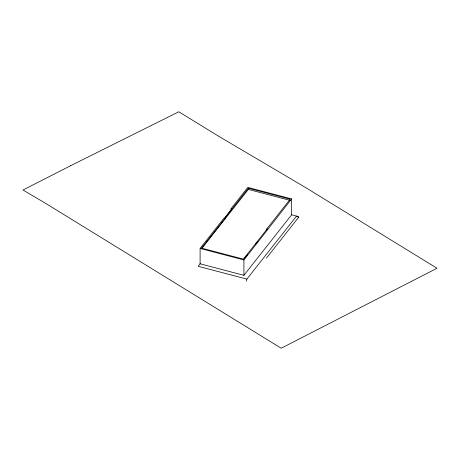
<?xml version="1.0" encoding="UTF-8"?>
<svg xmlns="http://www.w3.org/2000/svg" width="460" height="460" viewBox="0 0 460 460"><rect width="100%" height="100%" fill="white"/><g stroke="black" fill="none" stroke-linecap="round" stroke-linejoin="round"><path stroke-width="0.69" d="M246.56 281.158L246.882 279.093L296.545 216.073L298.776 217.103L266.478 258.083M231.11 210.663L231.11 208.593L247.808 187.398L291.628 198.91L291.628 214.785L243.921 275.321L200.1 263.81L200.1 248.44L223.957 218.172L224.946 218.437L201.549 248.13L201.549 248.814L248.348 189.422L248.348 188.232L290.18 199.22L266.783 228.919L266.783 230.109M224.664 218.362L224.664 217.85L231.817 208.777L231.11 208.593M224.946 219.121L224.946 217.931L248.348 188.232M200.364 263.476L198.145 266.288L246.882 279.093M244.26 258.681L246.031 256.444M246.911 255.323L247.796 254.202M255.3 244.674L257.951 241.316M243.921 275.321L243.921 259.952L291.628 198.91M248.348 189.422L290.18 200.416M291.738 214.814L296.545 216.073M296.694 216.556L298.776 217.103M266.783 228.919L267.772 229.178M267.772 229.684L266.783 229.425L243.38 259.118L201.549 248.13M200.1 248.44L243.921 259.952M70.621 165.715L23 190.003L45.62 203.355L281.198 348.226L437 268.255L306.826 188.289L218.236 135.999L178.808 111.774L70.621 165.715"/></g></svg>
